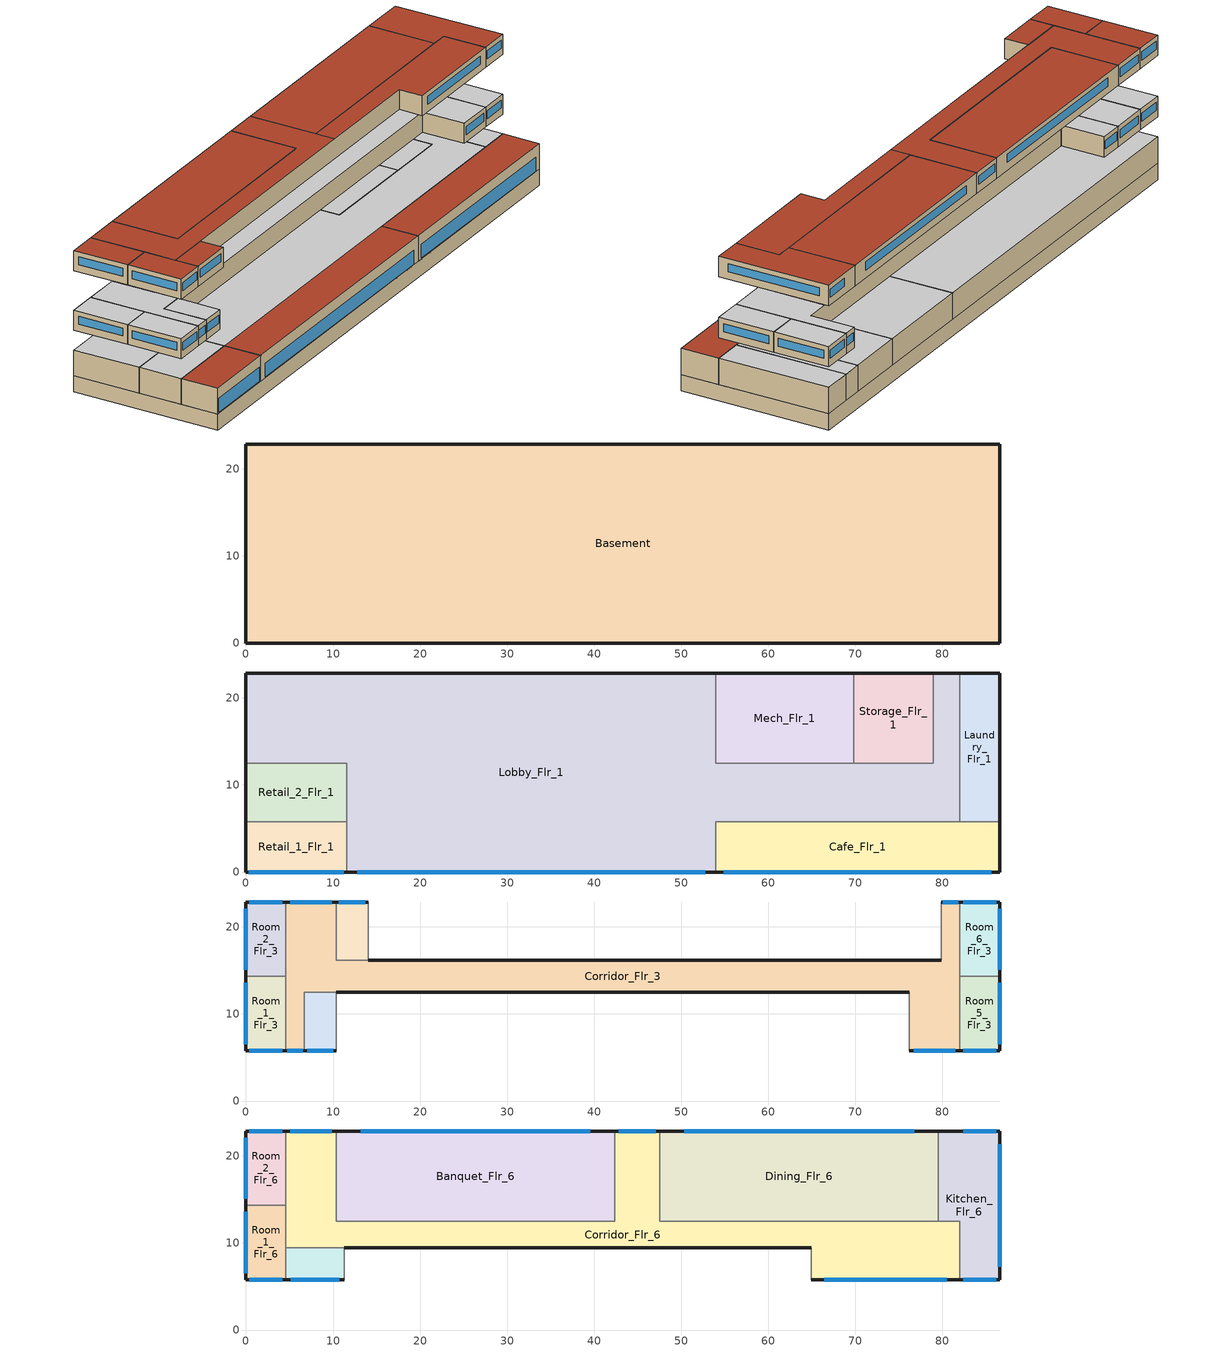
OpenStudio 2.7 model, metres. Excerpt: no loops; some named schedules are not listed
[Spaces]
Basement
 floor ground (Basement Floor construction): 86.56,22.86 86.56,0 0,0 0,22.86 z-2.44
 wall ground (Basement Wall construction): 0,22.86 0,0 86.56,0 86.56,22.86 0,22.86 z-2.44:0
Lobby_Flr_1
 floor to Basement: 53.95,22.86 53.95,0 11.58,0 11.58,12.5 0,12.5 0,22.86 z0; 81.99,22.86 81.99,5.79 53.95,5.79 53.95,12.5 78.94,12.5 78.94,22.86 z0
 wall outside: 53.95,22.86 0,22.86 0,12.5 / 11.58,0 53.95,0 / 81.99,22.86 78.94,22.86 z0:3.96
 wall to Retail_1_Flr_1: 11.58,5.79 11.58,0 z0:3.96
 wall to Laundry_Flr_1: 81.99,5.79 81.99,22.86 z0:3.96
 wall to Storage_Flr_1: 78.94,22.86 78.94,12.5 69.8,12.5 z0:3.96
 wall to Cafe_Flr_1: 53.95,0 53.95,5.79 81.99,5.79 z0:3.96
 wall to Retail_2_Flr_1: 0,12.5 11.58,12.5 11.58,5.79 z0:3.96
 wall to Mech_Flr_1: 69.8,12.5 53.95,12.5 53.95,22.86 z0:3.96
 window: 12.79,0 52.74,0 z0.15:2.29
 ceiling adiabatic (Floor Adiabatic construction): 81.99,5.79 81.99,22.86 78.94,22.86 78.94,12.5 53.95,12.5 53.95,22.86 0,22.86 0,12.5 11.58,12.5 11.58,5.79 z3.96
 roof outside: 53.95,0 53.95,5.79 11.58,5.79 11.58,0 z3.96
Retail_1_Flr_1
 floor to Basement: 11.58,5.79 11.58,0 0,0 0,5.79 z0
 wall outside: 0,5.79 0,0 11.58,0 z0:3.96
 wall to Retail_2_Flr_1: 11.58,5.79 0,5.79 z0:3.96
 window: 0.33,0 11.25,0 z0.15:2.29
 roof outside: 11.58,0 11.58,5.79 0,5.79 0,0 z3.96
Retail_2_Flr_1
 floor to Basement: 11.58,12.5 11.58,5.79 0,5.79 0,12.5 z0
 wall outside: 0,12.5 0,5.79 z0:3.96
 ceiling adiabatic (Floor Adiabatic construction): 11.58,5.79 11.58,12.5 0,12.5 0,5.79 z3.96
Laundry_Flr_1
 floor to Basement: 86.56,22.86 86.56,5.79 81.99,5.79 81.99,22.86 z0
 wall outside: 86.56,5.79 86.56,22.86 81.99,22.86 z0:3.96
 wall to Cafe_Flr_1: 81.99,5.79 86.56,5.79 z0:3.96
 ceiling adiabatic (Floor Adiabatic construction): 86.56,5.79 86.56,22.86 81.99,22.86 81.99,5.79 z3.96
Storage_Flr_1
 floor to Basement: 78.94,22.86 78.94,12.5 69.8,12.5 69.8,22.86 z0
 wall outside: 78.94,22.86 69.8,22.86 z0:3.96
 wall to Mech_Flr_1: 69.8,22.86 69.8,12.5 z0:3.96
 ceiling adiabatic (Floor Adiabatic construction): 78.94,12.5 78.94,22.86 69.8,22.86 69.8,12.5 z3.96
Mech_Flr_1
 floor to Basement: 69.8,22.86 69.8,12.5 53.95,12.5 53.95,22.86 z0
 wall outside: 69.8,22.86 53.95,22.86 z0:3.96
 ceiling adiabatic (Floor Adiabatic construction): 69.8,12.5 69.8,22.86 53.95,22.86 53.95,12.5 z3.96
Cafe_Flr_1
 floor to Basement: 86.56,5.79 86.56,0 53.95,0 53.95,5.79 z0
 wall outside: 53.95,0 86.56,0 86.56,5.79 z0:3.96
 window: 54.88,0 85.63,0 z0.15:2.29
 roof outside: 86.56,0 86.56,5.79 53.95,5.79 53.95,0 z3.96
Room_6_Flr_3
 floor adiabatic (Floor Adiabatic construction): 86.56,22.86 86.56,14.33 81.99,14.33 81.99,22.86 z7.01
 wall outside: 86.56,14.33 86.56,22.86 81.99,22.86 z7.01:10.06
 wall to Corridor_Flr_3: 81.99,22.86 81.99,14.33 z7.01:10.06
 wall to Room_5_Flr_3: 81.99,14.33 86.56,14.33 z7.01:10.06
 window: 86.16,22.86 82.39,22.86 / 86.56,15.07 86.56,22.11 z8.11:9.33
 ceiling adiabatic (Floor Adiabatic construction): 86.56,14.33 86.56,22.86 81.99,22.86 81.99,14.33 z10.06
Room_1_Flr_3
 floor adiabatic (Floor Adiabatic construction): 4.57,14.33 4.57,5.79 0,5.79 0,14.33 z7.01
 wall outside: 0,14.33 0,5.79 4.57,5.79 z7.01:10.06
 wall to Corridor_Flr_3: 4.57,5.79 4.57,14.33 z7.01:10.06
 wall to Room_2_Flr_3: 4.57,14.33 0,14.33 z7.01:10.06
 window: 0,13.58 0,6.54 / 0.4,5.79 4.17,5.79 z8.11:9.33
 ceiling adiabatic (Floor Adiabatic construction): 4.57,5.79 4.57,14.33 0,14.33 0,5.79 z10.06
Corridor_Flr_3
 floor adiabatic (Floor Adiabatic construction): 76.2,16.15 76.2,12.5 10.36,12.5 10.36,16.15 z7.01; 81.99,22.86 81.99,5.79 76.2,5.79 76.2,16.15 79.86,16.15 79.86,22.86 z7.01; 10.36,22.86 10.36,12.5 6.71,12.5 6.71,5.79 4.57,5.79 4.57,22.86 z7.01
 wall outside: 81.99,22.86 79.86,22.86 / 4.57,5.79 6.71,5.79 / 10.36,22.86 4.57,22.86 / 76.2,5.79 81.99,5.79 / 79.86,16.15 14.02,16.15 / 10.36,12.5 76.2,12.5 z7.01:10.06
 wall adiabatic (Wall Adiabatic construction): 79.86,22.86 79.86,16.15 / 76.2,12.5 76.2,5.79 z7.01:10.06
 wall to Room_3_Mult19_Flr_3: 6.71,5.79 6.71,12.5 10.36,12.5 z7.01:10.06
 wall to Room_2_Flr_3: 4.57,22.86 4.57,14.33 z7.01:10.06
 wall to Room_5_Flr_3: 81.99,5.79 81.99,14.33 z7.01:10.06
 wall to Room_4_Mult19_Flr_3: 14.02,16.15 10.36,16.15 10.36,22.86 z7.01:10.06
 window: 81.81,22.86 80.04,22.86 / 9.86,22.86 5.08,22.86 / 76.71,5.79 81.48,5.79 / 4.76,5.79 6.52,5.79 z8.11:9.33
 ceiling adiabatic (Floor Adiabatic construction): 81.99,5.79 81.99,22.86 79.86,22.86 79.86,16.15 76.2,16.15 76.2,5.79 z10.06; 6.71,5.79 6.71,12.5 10.36,12.5 10.36,22.86 4.57,22.86 4.57,5.79 z10.06; 76.2,12.5 76.2,16.15 10.36,16.15 10.36,12.5 z10.06
Room_2_Flr_3
 floor adiabatic (Floor Adiabatic construction): 4.57,22.86 4.57,14.33 0,14.33 0,22.86 z7.01
 wall outside: 4.57,22.86 0,22.86 0,14.33 z7.01:10.06
 window: 0,22.11 0,15.07 / 4.17,22.86 0.4,22.86 z8.11:9.33
 ceiling adiabatic (Floor Adiabatic construction): 4.57,14.33 4.57,22.86 0,22.86 0,14.33 z10.06
Room_4_Mult19_Flr_3
 floor adiabatic (Floor Adiabatic construction): 14.02,22.86 14.02,16.15 10.36,16.15 10.36,22.86 z7.01
 wall outside: 14.02,22.86 10.36,22.86 z7.01:10.06
 wall adiabatic (Wall Adiabatic construction): 14.02,16.15 14.02,22.86 z7.01:10.06
 window: 13.7,22.86 10.68,22.86 z8.11:9.33
 ceiling adiabatic (Floor Adiabatic construction): 14.02,16.15 14.02,22.86 10.36,22.86 10.36,16.15 z10.06
Room_5_Flr_3
 floor adiabatic (Floor Adiabatic construction): 86.56,14.33 86.56,5.79 81.99,5.79 81.99,14.33 z7.01
 wall outside: 81.99,5.79 86.56,5.79 86.56,14.33 z7.01:10.06
 window: 86.56,6.54 86.56,13.58 / 82.39,5.79 86.16,5.79 z8.11:9.33
 ceiling adiabatic (Floor Adiabatic construction): 86.56,5.79 86.56,14.33 81.99,14.33 81.99,5.79 z10.06
Room_3_Mult19_Flr_3
 floor adiabatic (Floor Adiabatic construction): 10.36,12.5 10.36,5.79 6.71,5.79 6.71,12.5 z7.01
 wall outside: 6.71,5.79 10.36,5.79 z7.01:10.06
 wall adiabatic (Wall Adiabatic construction): 10.36,5.79 10.36,12.5 z7.01:10.06
 window: 7.03,5.79 10.04,5.79 z8.11:9.33
 ceiling adiabatic (Floor Adiabatic construction): 10.36,5.79 10.36,12.5 6.71,12.5 6.71,5.79 z10.06
Room_2_Flr_6
 floor adiabatic (Floor Adiabatic construction): 4.57,22.86 4.57,14.33 0,14.33 0,22.86 z16.15
 wall outside: 4.57,22.86 0,22.86 0,14.33 z16.15:19.2
 wall to Room_1_Flr_6: 0,14.33 4.57,14.33 z16.15:19.2
 wall to Corridor_Flr_6: 4.57,14.33 4.57,22.86 z16.15:19.2
 window: 0,22.11 0,15.07 / 4.17,22.86 0.4,22.86 z17.26:18.48
 roof outside: 4.57,14.33 4.57,22.86 0,22.86 0,14.33 z19.2
Banquet_Flr_6
 floor adiabatic (Floor Adiabatic construction): 42.37,22.86 42.37,12.5 10.36,12.5 10.36,22.86 z16.15
 wall outside: 42.37,22.86 10.36,22.86 z16.15:19.2
 wall to Corridor_Flr_6: 10.36,22.86 10.36,12.5 42.37,12.5 42.37,22.86 z16.15:19.2
 window: 39.57,22.86 13.16,22.86 z17.26:18.48
 roof outside: 42.37,12.5 42.37,22.86 10.36,22.86 10.36,12.5 z19.2
Corridor_Flr_6
 floor adiabatic (Floor Adiabatic construction): 47.55,22.86 47.55,12.5 81.99,12.5 81.99,5.79 64.92,5.79 64.92,9.45 4.57,9.45 4.57,22.86 10.36,22.86 10.36,12.5 42.37,12.5 42.37,22.86 z16.15
 wall outside: 64.92,5.79 81.99,5.79 / 47.55,22.86 42.37,22.86 / 10.36,22.86 4.57,22.86 / 11.28,9.45 64.92,9.45 z16.15:19.2
 wall to Room_1_Flr_6: 4.57,14.33 4.57,9.45 z16.15:19.2
 wall to Kitchen_Flr_6: 81.99,5.79 81.99,12.5 79.55,12.5 z16.15:19.2
 wall to Dining_Flr_6: 79.55,12.5 47.55,12.5 47.55,22.86 z16.15:19.2
 wall to Room_3_Mult9_Flr_6: 4.57,9.45 11.28,9.45 z16.15:19.2
 wall adiabatic (Wall Adiabatic construction): 64.92,9.45 64.92,5.79 z16.15:19.2
 window: 66.42,5.79 80.5,5.79 / 47.09,22.86 42.82,22.86 / 9.86,22.86 5.08,22.86 z17.26:18.48
 roof outside: 81.99,5.79 81.99,12.5 47.55,12.5 47.55,9.45 64.92,9.45 64.92,5.79 z19.2; 47.55,9.45 47.55,22.86 42.37,22.86 42.37,12.5 10.36,12.5 10.36,22.86 4.57,22.86 4.57,9.45 z19.2
Room_3_Mult9_Flr_6
 floor adiabatic (Floor Adiabatic construction): 11.28,9.45 11.28,5.79 4.57,5.79 4.57,9.45 z16.15
 wall outside: 4.57,5.79 11.28,5.79 z16.15:19.2
 wall to Room_1_Flr_6: 4.57,9.45 4.57,5.79 z16.15:19.2
 wall adiabatic (Wall Adiabatic construction): 11.28,5.79 11.28,9.45 z16.15:19.2
 window: 5.16,5.79 10.69,5.79 z17.26:18.48
 roof outside: 11.28,5.79 11.28,9.45 4.57,9.45 4.57,5.79 z19.2
Dining_Flr_6
 floor adiabatic (Floor Adiabatic construction): 79.55,22.86 79.55,12.5 47.55,12.5 47.55,22.86 z16.15
 wall outside: 79.55,22.86 47.55,22.86 z16.15:19.2
 wall to Kitchen_Flr_6: 79.55,12.5 79.55,22.86 z16.15:19.2
 window: 76.75,22.86 50.35,22.86 z17.26:18.48
 roof outside: 79.55,12.5 79.55,22.86 47.55,22.86 47.55,12.5 z19.2
Room_1_Flr_6
 floor adiabatic (Floor Adiabatic construction): 4.57,14.33 4.57,5.79 0,5.79 0,14.33 z16.15
 wall outside: 0,14.33 0,5.79 4.57,5.79 z16.15:19.2
 window: 0,13.58 0,6.54 / 0.4,5.79 4.17,5.79 z17.26:18.48
 roof outside: 4.57,5.79 4.57,14.33 0,14.33 0,5.79 z19.2
Kitchen_Flr_6
 floor adiabatic (Floor Adiabatic construction): 86.56,22.86 86.56,5.79 81.99,5.79 81.99,12.5 79.55,12.5 79.55,22.86 z16.15
 wall outside: 81.99,5.79 86.56,5.79 86.56,22.86 79.55,22.86 z16.15:19.2
 window: 86.56,7.29 86.56,21.37 / 82.39,5.79 86.16,5.79 / 86.16,22.86 82.39,22.86 z17.26:18.48
 roof outside: 86.56,5.79 86.56,22.86 79.55,22.86 79.55,12.5 81.99,12.5 81.99,5.79 z19.2
[Site]
New York-John F Kennedy Intl AP_NY_USA: Latitude {deg}=40.65; Longitude {deg}=-73.8; Time Zone {hr}=-5; Elevation {m}=5; Terrain=City
[Building]
-LargeHotel-ASHRAE 169-2013-4A created: 2019-04-24 11:11:32 -0700: North Axis {deg}=0; Default Construction Set=90.1-2013 - LrgHotel - ASHRAE 169-2013-4A; Standards Number of Stories=7; Standards Number of Above Ground Stories=6; Standards Building Type=LargeHotel
[Site:WaterMainsTemperature]
Calculation Method=Correlation; Annual Average Outdoor Air Temperature {C}=12.4667; Maximum Difference In Monthly Average Outdoor Air Temperatures {deltaC}=25.2
[SizingPeriod:DesignDay] Barometric Pressure {Pa}=101241; Sky Clearness=0; Rain Indicator=0; Snow Indicator=0; Day of Month=21; Daylight Saving Time Indicator=0; Humidity Indicating Type=Wetbulb; Dry-Bulb Temperature Range Modifier Type=DefaultMultipliers
Name | Maximum Dry-Bulb Temperature {C} | Daily Dry-Bulb Temperature Range {deltaC} | Humidity Indicating Conditions at Maximum Dry-Bulb | Wind Speed {m/s} | Wind Direction {deg} | Month | Day Type | Solar Model Indicator | ASHRAE Taub | ASHRAE Taud
New.York-John.F.Kennedy.Intl.AP_NY_USA Ann Htg 99.6% Condns DB | -10.7 | 0 | -10.7 | 7.5 | 320 | 1 | WinterDesignDay | ASHRAEClearSky
New.York-John.F.Kennedy.Intl.AP_NY_USA Ann Clg .4% Condns DB=>MWB | 32.1 | 7.4 | 23.1 | 5.6 | 230 | 7 | SummerDesignDay | ASHRAETau | 0.541 | 1.8
[Site:GroundTemperature:BuildingSurface]
20.39, 20.33, 20.35, 20.41, 20.49, 20.61, 20.71, 20.78, 20.78, 20.71, 20.61, 20.49
[ClimateZones]
Climate Zone Institution Name 1=ASHRAE; Climate Zone Document Name 1=ANSI/ASHRAE Standard 169; Climate Zone Document Year 1=2006; Climate Zone Value 1=4A
[Material:NoMass] Thermal Absorptance=0.9; Solar Absorptance=0.7
Name | Roughness | Thermal Resistance {m2-K/W} | Visible Absorptance
CP02 CARPET PAD | VeryRough | 0.21648 | 0.8
Nonres_Floor_Insulation | MediumSmooth | 2.88292 | 0.7
Typical Insulation R-14.97 | Smooth | 2.63723 | 0.7
Typical Carpet Pad | Smooth | 0.21648 | 0.8
Typical Insulation R-7.23 | Smooth | 1.27273 | 0.7
Typical Insulation R-30.13; Typical Insulation R-30.13 1 | Smooth | 5.30668 | 0.7
Typical Insulation R-1.15; Typical Insulation R-1.15 2 | Smooth | 0.202509 | 0.7
Typical Insulation R-1.15 1; Typical Insulation R-1.15 3 | Smooth | 0.202527 | 0.7
Typical Insulation R-17.04 | Smooth | 3.00072 | 0.7
Typical Insulation R-8.72 | Smooth | 1.53614 | 0.7
[Material]
Name | Roughness | Thickness {m} | Conductivity {W/m-K} | Density {kg/m3} | Specific Heat {J/kg-K} | Thermal Absorptance | Solar Absorptance | Visible Absorptance
100mm Normalweight concrete floor | MediumSmooth | 0.1016 | 2.31 | 2322 | 832
G01 13mm gypsum board | Smooth | 0.0127 | 0.16 | 800 | 1090 | 0.9 | 0.7 | 0.5
M10 200mm concrete block basement wall | MediumRough | 0.2032 | 1.326 | 1842 | 912
4 in. Normalweight Concrete Floor | MediumRough | 0.1016 | 2.31 | 2322 | 832 | 0.9 | 0.7 | 0.7
1IN Stucco | Smooth | 0.0253 | 0.6918 | 1858 | 837 | 0.9 | 0.7 | 0.92
8IN CONCRETE HW RefBldg | Rough | 0.2032 | 1.311 | 2240 | 836.8 | 0.9 | 0.7 | 0.7
1/2IN Gypsum | Smooth | 0.0127 | 0.16 | 784.9 | 830 | 0.9 | 0.4 | 0.4
Roof Membrane | VeryRough | 0.0095 | 0.16 | 1121.29 | 1460 | 0.9 | 0.7 | 0.7
Metal Roof Surface; F08 Metal surface | Smooth | 0.0008 | 45.28 | 7824 | 500 | 0.9 | 0.7 | 0.7
8 in. Normalweight Concrete Floor | MediumRough | 0.2032 | 2.31 | 2322 | 832 | 0.9 | 0.7 | 0.7
8 in. Concrete Block Basement Wall | MediumRough | 0.2032 | 1.326 | 1842 | 912 | 0.9 | 0.7 | 0.7
G05 25mm wood | MediumSmooth | 0.0254 | 0.15 | 608 | 1630 | 0.9 | 0.5 | 0.5
Std Wood 6inch | MediumSmooth | 0.15 | 0.12 | 540 | 1210 | 0.9 | 0.7 | 0.7
[Construction]
Floor Adiabatic construction; LargeHotel Interior Ceiling: CP02 CARPET PAD, 100mm Normalweight concrete floor, Nonres_Floor_Insulation
Wall Adiabatic construction; LargeHotel Interior Wall: G01 13mm gypsum board, G01 13mm gypsum board
Basement Wall construction: M10 200mm concrete block basement wall
Basement Floor construction: M10 200mm concrete block basement wall, CP02 CARPET PAD
Typical Insulated Exterior Mass Floor R-17.54: Typical Insulation R-14.97, 4 in. Normalweight Concrete Floor, Typical Carpet Pad
Typical Insulated Exterior Mass Wall R-9.62: 1IN Stucco, 8IN CONCRETE HW RefBldg, Typical Insulation R-7.23, 1/2IN Gypsum
Typical IEAD Roof R-31.25: Roof Membrane, Typical Insulation R-30.13, Metal Roof Surface
LargeHotel Interior Floor: Nonres_Floor_Insulation, 100mm Normalweight concrete floor, CP02 CARPET PAD
Typical Insulated Carpeted 8in Slab Floor: 8 in. Normalweight Concrete Floor, Typical Carpet Pad
Typical Insulated Basement Mass Wall: 8 in. Concrete Block Basement Wall
U 0.48 SHGC 0.40 Dbl Ref-D Clr 6mm/13mm: REF D CLEAR 6MM, AIR 13MM, CLEAR 6MM
Typical Insulated Metal Door R-2.0: F08 Metal surface, Typical Insulation R-1.15
U 0.44 SHGC 0.26 Dbl Ref-B-H Clr 6mm/13mm Air: REF B CLEAR HI 6MM, AIR 13MM, CLEAR 6MM
Typical Overhead Door R-2.0: Typical Insulation R-1.15 1
Window_U_0.50_SHGC_0.40_Skylight_Frame_Width_0.430_in: Glass_2052_LayerAvg, Gap_1_W_0_0038, Glass_2027F_LayerAvg
Typical Interior Window: Clear 3mm
Typical Interior Door; Typical Interior Partition: G05 25mm wood
Typical Insulated Exterior Mass Floor R-19.61: Typical Insulation R-17.04, 4 in. Normalweight Concrete Floor, Typical Carpet Pad
Typical Insulated Exterior Mass Wall R-11.11: 1IN Stucco, 8IN CONCRETE HW RefBldg, Typical Insulation R-8.72, 1/2IN Gypsum
Typical IEAD Roof R-31.25 1: Roof Membrane, Typical Insulation R-30.13 1, Metal Roof Surface
Typical Insulated Metal Door R-2.0 1: F08 Metal surface, Typical Insulation R-1.15 2
Typical Overhead Door R-2.0 1: Typical Insulation R-1.15 3
InteriorFurnishings: Std Wood 6inch
[DefaultConstructionSet] Interior Partition Construction=Typical Interior Partition
Name | Default Exterior Surface Constructions | Default Interior Surface Constructions | Default Ground Contact Surface Constructions | Default Exterior SubSurface Constructions | Default Interior SubSurface Constructions
90.1-2013 - LrgHotel - ASHRAE 169-2013-4A | Default Surface Constructions 1 | Default Surface Constructions 2 | Default Surface Constructions 3 | Default Sub Surface Constructions 1 | Default Sub Surface Constructions 2
90.1-2013 - LrgHotel - GuestRoom - ASHRAE 169-2013-4A | Default Surface Constructions 4 | Default Surface Constructions 5 | Default Surface Constructions 6 | Default Sub Surface Constructions 3 | Default Sub Surface Constructions 4
[DefaultSurfaceConstructions]
Name | Floor Construction | Wall Construction | Roof Ceiling Construction
Default Surface Constructions 1 | Typical Insulated Exterior Mass Floor R-17.54 | Typical Insulated Exterior Mass Wall R-9.62 | Typical IEAD Roof R-31.25
Default Surface Constructions 2; Default Surface Constructions 5 | LargeHotel Interior Floor | LargeHotel Interior Wall | LargeHotel Interior Ceiling
Default Surface Constructions 3; Default Surface Constructions 6 | Typical Insulated Carpeted 8in Slab Floor | Typical Insulated Basement Mass Wall
Default Surface Constructions 4 | Typical Insulated Exterior Mass Floor R-19.61 | Typical Insulated Exterior Mass Wall R-11.11 | Typical IEAD Roof R-31.25 1
[DefaultSubSurfaceConstructions]
Name | Fixed Window Construction | Operable Window Construction | Door Construction | Glass Door Construction | Overhead Door Construction | Skylight Construction | Tubular Daylight Dome Construction | Tubular Daylight Diffuser Construction
Default Sub Surface Constructions 1 | U 0.48 SHGC 0.40 Dbl Ref-D Clr 6mm/13mm | U 0.48 SHGC 0.40 Dbl Ref-D Clr 6mm/13mm | Typical Insulated Metal Door R-2.0 | U 0.44 SHGC 0.26 Dbl Ref-B-H Clr 6mm/13mm Air | Typical Overhead Door R-2.0 | Window_U_0.50_SHGC_0.40_Skylight_Frame_Width_0.430_in | Typical Interior Window | Typical Interior Window
Default Sub Surface Constructions 2; Default Sub Surface Constructions 4 | Typical Interior Window | Typical Interior Window | Typical Interior Door
Default Sub Surface Constructions 3 | U 0.48 SHGC 0.40 Dbl Ref-D Clr 6mm/13mm | U 0.48 SHGC 0.40 Dbl Ref-D Clr 6mm/13mm | Typical Insulated Metal Door R-2.0 1 | U 0.44 SHGC 0.26 Dbl Ref-B-H Clr 6mm/13mm Air | Typical Overhead Door R-2.0 1 | Window_U_0.50_SHGC_0.40_Skylight_Frame_Width_0.430_in | Typical Interior Window | Typical Interior Window
[WindowMaterial:Glazing] Optical Data Type=SpectralAverage; Infrared Transmittance at Normal Incidence=0; Dirt Correction Factor for Solar and Visible Transmittance=1; Solar Diffusing=No
Name | Thickness {m} | Solar Transmittance at Normal Incidence | Front Side Solar Reflectance at Normal Incidence | Back Side Solar Reflectance at Normal Incidence | Visible Transmittance at Normal Incidence | Front Side Visible Reflectance at Normal Incidence | Back Side Visible Reflectance at Normal Incidence | Front Side Infrared Hemispherical Emissivity | Back Side Infrared Hemispherical Emissivity | Conductivity {W/m-K}
REF D CLEAR 6MM | 0.006 | 0.429 | 0.308 | 0.379 | 0.334 | 0.453 | 0.505 | 0.84 | 0.82 | 0.9
CLEAR 6MM | 0.006 | 0.775 | 0.071 | 0.071 | 0.881 | 0.08 | 0.08 | 0.84 | 0.84 | 0.9
REF B CLEAR HI 6MM | 0.006 | 0.24 | 0.16 | 0.32 | 0.3 | 0.16 | 0.29 | 0.84 | 0.6 | 0.9
Glass_2052_LayerAvg | 0.00837 | 0.507767 | 0.054228 | 0.0544931 | 0.586833 | 0.05805 | 0.058397 | 0.84 | 0.84 | 1
Glass_2027F_LayerAvg | 0.004 | 0.369744 | 0.470069 | 0.340935 | 0.765222 | 0.0546 | 0.073741 | 0.03675 | 0.84 | 1
Clear 3mm | 0.003 | 0.837 | 0.075 | 0.075 | 0.898 | 0.081 | 0.081 | 0.84 | 0.84 | 0.9
[WindowMaterial:Gas] Gas Type=Air
Name | Thickness {m}
AIR 13MM | 0.0127
Gap_1_W_0_0038 | 0.0038
[Space] Part of Total Floor Area=Yes
Name | Space Type | Building Story | Thermal Zone
Room_2_Flr_6 | LargeHotel GuestRoom3 | Building Story 4 | Room_2_Flr_6 ZN
Corridor_Flr_3 | LargeHotel Corridor2 | Building Story 3 | Corridor_Flr_3 ZN
Banquet_Flr_6 | LargeHotel Banquet | Building Story 4 | Banquet_Flr_6 ZN
Laundry_Flr_1 | LargeHotel Laundry | Building Story 2 | Laundry_Flr_1 ZN
Lobby_Flr_1 | LargeHotel Lobby | Building Story 2 | Lobby_Flr_1 ZN
Kitchen_Flr_6 | LargeHotel Kitchen | Building Story 4 | Kitchen_Flr_6 ZN
Retail_1_Flr_1 | LargeHotel Retail | Building Story 2 | Retail_1_Flr_1 ZN
Room_1_Flr_3 | LargeHotel GuestRoom | Building Story 3 | Room_1_Flr_3 ZN
Basement | LargeHotel Basement | Building Story 1 | Basement ZN
Corridor_Flr_6 | LargeHotel Corridor | Building Story 4 | Corridor_Flr_6 ZN
Room_6_Flr_3 | LargeHotel GuestRoom | Building Story 3 | Room_6_Flr_3 ZN
Room_5_Flr_3 | LargeHotel GuestRoom | Building Story 3 | Room_5_Flr_3 ZN
Room_4_Mult19_Flr_3 | LargeHotel GuestRoom2 | Building Story 3 | Room_4_Mult19_Flr_3 ZN
Room_3_Mult9_Flr_6 | LargeHotel GuestRoom4 | Building Story 4 | Room_3_Mult9_Flr_6 ZN
Dining_Flr_6 | LargeHotel Banquet | Building Story 4 | Dining_Flr_6 ZN
Cafe_Flr_1 | LargeHotel Cafe | Building Story 2 | Cafe_Flr_1 ZN
Mech_Flr_1 | LargeHotel Mechanical | Building Story 2 | Mech_Flr_1 ZN
Retail_2_Flr_1 | LargeHotel Retail2 | Building Story 2 | Retail_2_Flr_1 ZN
Storage_Flr_1 | LargeHotel Storage | Building Story 2 | Storage_Flr_1 ZN
Room_1_Flr_6 | LargeHotel GuestRoom3 | Building Story 4 | Room_1_Flr_6 ZN
Room_2_Flr_3 | LargeHotel GuestRoom | Building Story 3 | Room_2_Flr_3 ZN
Room_3_Mult19_Flr_3 | LargeHotel GuestRoom2 | Building Story 3 | Room_3_Mult19_Flr_3 ZN
[BuildingStory]
Name | Nominal Z Coordinate {m}
Building Story 1 | -2.439
Building Story 2 | 0
Building Story 3 | 7.008
Building Story 4 | 16.152
[SpaceType] Standards Building Type=LargeHotel
Name | Default Schedule Set | Design Specification Outdoor Air Object | Standards Space Type | Default Construction Set
LargeHotel Banquet | LargeHotel Banquet Schedule Set | LargeHotel Banquet Ventilation | Banquet
LargeHotel Basement | LargeHotel Basement Schedule Set | LargeHotel Basement Ventilation | Basement
LargeHotel Cafe | LargeHotel Cafe Schedule Set | LargeHotel Cafe Ventilation | Cafe
LargeHotel Corridor | LargeHotel Corridor Schedule Set | LargeHotel Corridor Ventilation | Corridor
LargeHotel Corridor2 | LargeHotel Corridor2 Schedule Set | LargeHotel Corridor2 Ventilation | Corridor2
LargeHotel GuestRoom | LargeHotel GuestRoom Schedule Set | LargeHotel GuestRoom Ventilation | GuestRoom | 90.1-2013 - LrgHotel - GuestRoom - ASHRAE 169-2013-4A
LargeHotel GuestRoom2 | LargeHotel GuestRoom2 Schedule Set | LargeHotel GuestRoom2 Ventilation | GuestRoom2
LargeHotel GuestRoom3 | LargeHotel GuestRoom3 Schedule Set | LargeHotel GuestRoom3 Ventilation | GuestRoom3
LargeHotel GuestRoom4 | LargeHotel GuestRoom4 Schedule Set | LargeHotel GuestRoom4 Ventilation | GuestRoom4
LargeHotel Kitchen | LargeHotel Kitchen Schedule Set | LargeHotel Kitchen Ventilation | Kitchen
LargeHotel Laundry | LargeHotel Laundry Schedule Set | LargeHotel Laundry Ventilation | Laundry
LargeHotel Lobby | LargeHotel Lobby Schedule Set | LargeHotel Lobby Ventilation | Lobby
LargeHotel Mechanical | LargeHotel Mechanical Schedule Set | LargeHotel Mechanical Ventilation | Mechanical
LargeHotel Retail | LargeHotel Retail Schedule Set | LargeHotel Retail Ventilation | Retail
LargeHotel Retail2 | LargeHotel Retail2 Schedule Set | LargeHotel Retail2 Ventilation | Retail2
LargeHotel Storage | LargeHotel Storage Schedule Set | LargeHotel Storage Ventilation | Storage
[People:Definition] Number of People Calculation Method=People/Area; Fraction Radiant=0.3
Name | People per Space Floor Area {person/m2}
LargeHotel Banquet People Definition; LargeHotel Cafe People Definition | 0.753474
LargeHotel Basement People Definition | 0.0538196
LargeHotel GuestRoom People Definition; LargeHotel GuestRoom3 People Definition | 0.0384272
LargeHotel GuestRoom2 People Definition; LargeHotel GuestRoom4 People Definition | 0.061139
LargeHotel Kitchen People Definition | 0.215278
LargeHotel Laundry People Definition | 0.107639
LargeHotel Lobby People Definition | 0.322917
LargeHotel Retail People Definition; LargeHotel Retail2 People Definition | 0.161459
[People] Work Efficiency Schedule=Work Efficiency Schedule; Clothing Insulation Schedule=Clothing Schedule; Air Velocity Schedule=Air Velocity Schedule; Multiplier=1
Name | People Definition | Space or SpaceType
LargeHotel Banquet People | LargeHotel Banquet People Definition | LargeHotel Banquet
LargeHotel Basement People | LargeHotel Basement People Definition | LargeHotel Basement
LargeHotel Cafe People | LargeHotel Cafe People Definition | LargeHotel Cafe
LargeHotel GuestRoom People | LargeHotel GuestRoom People Definition | LargeHotel GuestRoom
LargeHotel GuestRoom2 People | LargeHotel GuestRoom2 People Definition | LargeHotel GuestRoom2
LargeHotel GuestRoom3 People | LargeHotel GuestRoom3 People Definition | LargeHotel GuestRoom3
LargeHotel GuestRoom4 People | LargeHotel GuestRoom4 People Definition | LargeHotel GuestRoom4
LargeHotel Kitchen People | LargeHotel Kitchen People Definition | LargeHotel Kitchen
LargeHotel Laundry People | LargeHotel Laundry People Definition | LargeHotel Laundry
LargeHotel Lobby People | LargeHotel Lobby People Definition | LargeHotel Lobby
LargeHotel Retail People | LargeHotel Retail People Definition | LargeHotel Retail
LargeHotel Retail2 People | LargeHotel Retail2 People Definition | LargeHotel Retail2
[Lights:Definition] Design Level Calculation Method=Watts/Area; Fraction Radiant=0.7; Fraction Visible=0.2
Name | Watts per Space Floor Area {W/m2}
LargeHotel Banquet Lights Definition; LargeHotel Cafe Lights Definition | 9.57988
LargeHotel Basement Lights Definition | 8.82641
LargeHotel Corridor Lights Definition; LargeHotel Corridor2 Lights Definition | 7.10418
LargeHotel GuestRoom Lights Definition; LargeHotel GuestRoom2 Lights Definition; LargeHotel GuestRoom3 Lights Definition; LargeHotel GuestRoom4 Lights Definition | 9.79516
LargeHotel Kitchen Lights Definition | 13.0243
LargeHotel Laundry Lights Definition | 6.45835
LargeHotel Lobby Lights Definition | 11.4097
LargeHotel Mechanical Lights Definition | 10.2257
LargeHotel Retail Lights Definition; LargeHotel Retail2 Lights Definition | 13.5625
LargeHotel Storage Lights Definition | 6.78126
[Lights] Fraction Replaceable=1
Name | Lights Definition | Space or SpaceType
LargeHotel Banquet Lights | LargeHotel Banquet Lights Definition | LargeHotel Banquet
LargeHotel Basement Lights | LargeHotel Basement Lights Definition | LargeHotel Basement
LargeHotel Cafe Lights | LargeHotel Cafe Lights Definition | LargeHotel Cafe
LargeHotel Corridor Lights | LargeHotel Corridor Lights Definition | LargeHotel Corridor
LargeHotel Corridor2 Lights | LargeHotel Corridor2 Lights Definition | LargeHotel Corridor2
LargeHotel GuestRoom Lights | LargeHotel GuestRoom Lights Definition | LargeHotel GuestRoom
LargeHotel GuestRoom2 Lights | LargeHotel GuestRoom2 Lights Definition | LargeHotel GuestRoom2
LargeHotel GuestRoom3 Lights | LargeHotel GuestRoom3 Lights Definition | LargeHotel GuestRoom3
LargeHotel GuestRoom4 Lights | LargeHotel GuestRoom4 Lights Definition | LargeHotel GuestRoom4
LargeHotel Kitchen Lights | LargeHotel Kitchen Lights Definition | LargeHotel Kitchen
LargeHotel Laundry Lights | LargeHotel Laundry Lights Definition | LargeHotel Laundry
LargeHotel Lobby Lights | LargeHotel Lobby Lights Definition | LargeHotel Lobby
LargeHotel Mechanical Lights | LargeHotel Mechanical Lights Definition | LargeHotel Mechanical
LargeHotel Retail Lights | LargeHotel Retail Lights Definition | LargeHotel Retail
LargeHotel Retail2 Lights | LargeHotel Retail2 Lights Definition | LargeHotel Retail2
LargeHotel Storage Lights | LargeHotel Storage Lights Definition | LargeHotel Storage
[ElectricEquipment:Definition]
Name | Design Level Calculation Method | Watts per Space Floor Area {W/m2} | Fraction Radiant | Fraction Latent | Fraction Lost | Design Level {W}
LargeHotel Banquet Elec Equip Definition | Watts/Area | 67.8234 | 0.5
LargeHotel Basement Elec Equip Definition; LargeHotel Cafe Elec Equip Definition; LargeHotel Mechanical Elec Equip Definition | Watts/Area | 5.38196 | 0.5
LargeHotel GuestRoom Elec Equip Definition; LargeHotel GuestRoom3 Elec Equip Definition | Watts/Area | 6.74897 | 0.5
LargeHotel GuestRoom2 Elec Equip Definition; LargeHotel GuestRoom4 Elec Equip Definition | Watts/Area | 10.5163 | 0.5
LargeHotel Kitchen Elec Equip Definition | Watts/Area | 508.057 | 0.5 | 0.2 | 0.1
LargeHotel Laundry Elec Equip Definition | Watts/Area | 61.6772 | 0.5
LargeHotel Lobby Elec Equip Definition | Watts/Area | 8.07293 | 0.5
LargeHotel Retail Elec Equip Definition; LargeHotel Retail2 Elec Equip Definition | Watts/Area | 10.7639 | 0.5
LargeHotel Storage Elec Equip Definition | Watts/Area | 2.69098 | 0.5
Kitchen Electric Equipment Definition1 | EquipmentLevel |  | 0.25 | 0 | 0 | 457.7
Kitchen Electric Equipment Definition2 | EquipmentLevel |  | 0.25 | 0 | 0 | 285
[ElectricEquipment]
Name | Electric Equipment Definition | Space or SpaceType | Schedule
LargeHotel Banquet Elec Equip | LargeHotel Banquet Elec Equip Definition | LargeHotel Banquet
LargeHotel Basement Elec Equip | LargeHotel Basement Elec Equip Definition | LargeHotel Basement
LargeHotel Cafe Elec Equip | LargeHotel Cafe Elec Equip Definition | LargeHotel Cafe
LargeHotel GuestRoom Elec Equip | LargeHotel GuestRoom Elec Equip Definition | LargeHotel GuestRoom
LargeHotel GuestRoom2 Elec Equip | LargeHotel GuestRoom2 Elec Equip Definition | LargeHotel GuestRoom2
LargeHotel GuestRoom3 Elec Equip | LargeHotel GuestRoom3 Elec Equip Definition | LargeHotel GuestRoom3
LargeHotel GuestRoom4 Elec Equip | LargeHotel GuestRoom4 Elec Equip Definition | LargeHotel GuestRoom4
LargeHotel Kitchen Elec Equip | LargeHotel Kitchen Elec Equip Definition | LargeHotel Kitchen
LargeHotel Laundry Elec Equip | LargeHotel Laundry Elec Equip Definition | LargeHotel Laundry
LargeHotel Lobby Elec Equip | LargeHotel Lobby Elec Equip Definition | LargeHotel Lobby
LargeHotel Mechanical Elec Equip | LargeHotel Mechanical Elec Equip Definition | LargeHotel Mechanical
LargeHotel Retail Elec Equip | LargeHotel Retail Elec Equip Definition | LargeHotel Retail
LargeHotel Retail2 Elec Equip | LargeHotel Retail2 Elec Equip Definition | LargeHotel Retail2
LargeHotel Storage Elec Equip | LargeHotel Storage Elec Equip Definition | LargeHotel Storage
Kitchen_Reach-in-Freezer | Kitchen Electric Equipment Definition1 | LargeHotel Kitchen | HotelLarge ALWAYS_ON
Kitchen_Reach-in-Refrigerator | Kitchen Electric Equipment Definition2 | LargeHotel Kitchen | HotelLarge ALWAYS_ON
[DesignSpecification:OutdoorAir] Outdoor Air Method=Sum; Outdoor Air Flow per Person {m3/s-person}=0; Outdoor Air Flow Rate {m3/s}=0; Outdoor Air Flow Air Changes per Hour {1/hr}=0
Name | Outdoor Air Flow per Floor Area {m3/s-m2}
LargeHotel Banquet Ventilation | 0.0020828
LargeHotel Basement Ventilation | 0.0004318
LargeHotel Cafe Ventilation | 0.0035814
LargeHotel Corridor Ventilation; LargeHotel Corridor2 Ventilation | 0.0003048
LargeHotel GuestRoom Ventilation; LargeHotel GuestRoom3 Ventilation | 0.000395478
LargeHotel GuestRoom2 Ventilation; LargeHotel GuestRoom4 Ventilation | 0.000449072
LargeHotel Kitchen Ventilation | 0.0016764
LargeHotel Laundry Ventilation | 0.0006858
LargeHotel Lobby Ventilation | 0.0014478
LargeHotel Mechanical Ventilation; LargeHotel Storage Ventilation | 0.0006096
LargeHotel Retail Ventilation; LargeHotel Retail2 Ventilation | 0.0011811
[DefaultScheduleSet] People Activity Level Schedule=HotelLarge ACTIVITY_SCH; Infiltration Schedule=HotelLarge INFIL_QUARTER_ON_SCH
Name | Number of People Schedule | Lighting Schedule | Electric Equipment Schedule | Gas Equipment Schedule
LargeHotel Banquet Schedule Set | HotelLarge BLDG_OCC_SCH | HotelLarge BLDG_LIGHT_SCH_2013 | HotelLarge Kitchen_Elec_Equip_SCH
LargeHotel Basement Schedule Set | HotelLarge BLDG_OCC_SCH | HotelLarge BLDG_LIGHT_OFFICE_BSMT_SCH_2013 | HotelLarge BASEMENT_EQUIP_SCH_2013
LargeHotel Cafe Schedule Set; LargeHotel Lobby Schedule Set; LargeHotel Retail Schedule Set; LargeHotel Retail2 Schedule Set | HotelLarge BLDG_OCC_SCH | HotelLarge BLDG_LIGHT_SCH_2013 | HotelLarge BLDG_EQUIP_SCH
LargeHotel Corridor Schedule Set; LargeHotel Corridor2 Schedule Set | HotelLarge BLDG_OCC_SCH | HotelLarge BLDG_LIGHT_CORRIDOR_SCH_2013 | HotelLarge BLDG_EQUIP_SCH
LargeHotel GuestRoom Schedule Set; LargeHotel GuestRoom2 Schedule Set; LargeHotel GuestRoom3 Schedule Set; LargeHotel GuestRoom4 Schedule Set | HotelLarge GuestRoom_Occ_Sch | HotelLarge BLDG_LIGHT_GUESTROOM_SCH_2013 | HotelLarge GuestRoom_Eqp_Sch_Adva
LargeHotel Kitchen Schedule Set | HotelLarge BLDG_OCC_SCH | HotelLarge BLDG_LIGHT_SCH_2013 | HotelLarge Kitchen_Elec_Equip_SCH | HotelLarge Kitchen_Gas_Equip_SCH
LargeHotel Laundry Schedule Set | HotelLarge BLDG_OCC_SCH | HotelLarge BLDG_LIGHT_SCH_2013 | HotelLarge BLDG_EQUIP_SCH | HotelLarge BLDG_EQUIP_SCH
LargeHotel Mechanical Schedule Set | HotelLarge BLDG_OCC_SCH | HotelLarge BLDG_LIGHT_MECHANIC_SCH_2013 | HotelLarge BLDG_EQUIP_SCH
LargeHotel Storage Schedule Set | HotelLarge BLDG_OCC_SCH | HotelLarge BLDG_LIGHT_STORAGE_SCH_2013 | HotelLarge BLDG_EQUIP_SCH
[ThermostatSetpoint:DualSetpoint]
Name | Heating Setpoint Temperature Schedule | Cooling Setpoint Temperature Schedule
LargeHotel Banquet Thermostat 1; LargeHotel Basement Thermostat 1; LargeHotel Cafe Thermostat 1; LargeHotel Corridor2 Thermostat 1; LargeHotel Corridor Thermostat 1; LargeHotel Banquet Thermostat 2; LargeHotel Kitchen Thermostat 1; LargeHotel Laundry Thermostat 1; LargeHotel Lobby Thermostat 1; LargeHotel Mechanical Thermostat 1; LargeHotel Retail Thermostat 1; LargeHotel Retail2 Thermostat 1; LargeHotel Storage Thermostat 1 | HotelLarge HTGSETP_SCH | HotelLarge CLGSETP_SCH
LargeHotel GuestRoom Thermostat 1; LargeHotel GuestRoom3 Thermostat 1; LargeHotel GuestRoom Thermostat 2; LargeHotel GuestRoom3 Thermostat 2; LargeHotel GuestRoom2 Thermostat 1; LargeHotel GuestRoom4 Thermostat 1; LargeHotel GuestRoom2 Thermostat 2; LargeHotel GuestRoom Thermostat 3; LargeHotel GuestRoom Thermostat 4 | HotelLarge Adva_OccGuestRoom_HtgSP_Sch | HotelLarge Adva_OccGuestRoom_ClgSP_Sch
[GasEquipment:Definition] Design Level Calculation Method=Watts/Area
Name | Watts per Space Floor Area {W/m2} | Fraction Latent | Fraction Radiant | Fraction Lost
LargeHotel Kitchen Gas Equip Definition | 2419.57 | 0.1 | 0.2 | 0.7
LargeHotel Laundry Gas Equip Definition | 536.28 |  | 0.5
[GasEquipment]
Name | Gas Equipment Definition | Space or SpaceType
LargeHotel Kitchen Gas Equip | LargeHotel Kitchen Gas Equip Definition | LargeHotel Kitchen
LargeHotel Laundry Gas Equip | LargeHotel Laundry Gas Equip Definition | LargeHotel Laundry
[SpaceInfiltration:DesignFlowRate] Schedule=HotelLarge INFIL_QUARTER_ON_SCH; Design Flow Rate Calculation Method=Flow/ExteriorArea; Constant Term Coefficient=0; Temperature Term Coefficient=0; Velocity Term Coefficient=0.224; Velocity Squared Term Coefficient=0
Name | Space or SpaceType | Flow per Exterior Surface Area {m3/s-m2}
Banquet_Flr_6 Infiltration | Banquet_Flr_6 | 0.00012945
Cafe_Flr_1 Infiltration | Cafe_Flr_1 | 0.000254148
Corridor_Flr_3 Infiltration | Corridor_Flr_3 | 0.000569573
Corridor_Flr_6 Infiltration | Corridor_Flr_6 | 0.000214508
Dining_Flr_6 Infiltration | Dining_Flr_6 | 0.00012945
Kitchen_Flr_6 Infiltration | Kitchen_Flr_6 | 0.00026092
Laundry_Flr_1 Infiltration | Laundry_Flr_1 | 0.000569573
Lobby_Flr_1 Infiltration | Lobby_Flr_1 | 0.000364107
Mech_Flr_1 Infiltration | Mech_Flr_1 | 0.000569573
Retail_1_Flr_1 Infiltration | Retail_1_Flr_1 | 0.00028849
Retail_2_Flr_1 Infiltration | Retail_2_Flr_1 | 0.000569573
Room_1_Flr_3 Infiltration | Room_1_Flr_3 | 0.000569573
Room_1_Flr_6 Infiltration | Room_1_Flr_6 | 0.000288134
Room_2_Flr_3 Infiltration | Room_2_Flr_3 | 0.000569573
Room_2_Flr_6 Infiltration | Room_2_Flr_6 | 0.000288139
Room_3_Mult19_Flr_3 Infiltration | Room_3_Mult19_Flr_3 | 0.000569573
Room_3_Mult9_Flr_6 Infiltration | Room_3_Mult9_Flr_6 | 0.000258882
Room_4_Mult19_Flr_3 Infiltration | Room_4_Mult19_Flr_3 | 0.000569573
Room_5_Flr_3 Infiltration | Room_5_Flr_3 | 0.000569573
Room_6_Flr_3 Infiltration | Room_6_Flr_3 | 0.000569573
Storage_Flr_1 Infiltration | Storage_Flr_1 | 0.000569573
[ThermalZone] Use Ideal Air Loads=No
Banquet_Flr_6 ZN: Primary Daylighting Control=Banquet_Flr_6 Daylt Sensor 1; Fraction of Zone Controlled by Primary Daylighting Control=0.202; Secondary Daylighting Control=Banquet_Flr_6 Daylt Sensor 2; Fraction of Zone Controlled by Secondary Daylighting Control=0.202; Thermostat=LargeHotel Banquet Thermostat 1
Basement ZN: Thermostat=LargeHotel Basement Thermostat 1
Cafe_Flr_1 ZN: Primary Daylighting Control=Cafe_Flr_1 Daylt Sensor 1; Fraction of Zone Controlled by Primary Daylighting Control=0.395; Secondary Daylighting Control=Cafe_Flr_1 Daylt Sensor 2; Fraction of Zone Controlled by Secondary Daylighting Control=0.395; Thermostat=LargeHotel Cafe Thermostat 1
Corridor_Flr_3 ZN: Thermostat=LargeHotel Corridor2 Thermostat 1; Multiplier=4
Corridor_Flr_6 ZN: Thermostat=LargeHotel Corridor Thermostat 1
Dining_Flr_6 ZN: Primary Daylighting Control=Dining_Flr_6 Daylt Sensor 1; Fraction of Zone Controlled by Primary Daylighting Control=0.202; Secondary Daylighting Control=Dining_Flr_6 Daylt Sensor 2; Fraction of Zone Controlled by Secondary Daylighting Control=0.202; Thermostat=LargeHotel Banquet Thermostat 2
Kitchen_Flr_6 ZN: Thermostat=LargeHotel Kitchen Thermostat 1
Laundry_Flr_1 ZN: Thermostat=LargeHotel Laundry Thermostat 1
Lobby_Flr_1 ZN: Primary Daylighting Control=Lobby_Flr_1 Daylt Sensor 1; Fraction of Zone Controlled by Primary Daylighting Control=0.074; Secondary Daylighting Control=Lobby_Flr_1 Daylt Sensor 2; Fraction of Zone Controlled by Secondary Daylighting Control=0.074; Thermostat=LargeHotel Lobby Thermostat 1
Mech_Flr_1 ZN: Thermostat=LargeHotel Mechanical Thermostat 1
Retail_1_Flr_1 ZN: Thermostat=LargeHotel Retail Thermostat 1
Retail_2_Flr_1 ZN: Thermostat=LargeHotel Retail2 Thermostat 1
Room_1_Flr_3 ZN: Thermostat=LargeHotel GuestRoom Thermostat 1; Multiplier=4
Room_1_Flr_6 ZN: Thermostat=LargeHotel GuestRoom3 Thermostat 1
Room_2_Flr_3 ZN: Thermostat=LargeHotel GuestRoom Thermostat 2; Multiplier=4
Room_2_Flr_6 ZN: Thermostat=LargeHotel GuestRoom3 Thermostat 2
Room_3_Mult19_Flr_3 ZN: Thermostat=LargeHotel GuestRoom2 Thermostat 1; Multiplier=76
Room_3_Mult9_Flr_6 ZN: Thermostat=LargeHotel GuestRoom4 Thermostat 1; Multiplier=9
Room_4_Mult19_Flr_3 ZN: Thermostat=LargeHotel GuestRoom2 Thermostat 2; Multiplier=76
Room_5_Flr_3 ZN: Thermostat=LargeHotel GuestRoom Thermostat 3; Multiplier=4
Room_6_Flr_3 ZN: Thermostat=LargeHotel GuestRoom Thermostat 4; Multiplier=4
Storage_Flr_1 ZN: Thermostat=LargeHotel Storage Thermostat 1
[InternalMass:Definition]
Internal Mass Definition 1: Construction=InteriorFurnishings; Design Level Calculation Method=SurfaceArea/Area; Surface Area per Space Floor Area=2
[InternalMass] Internal Mass Definition=Internal Mass Definition 1; Multiplier=1
Name | Space or SpaceType
Room_1_Flr_3 Mass | Room_1_Flr_3
Room_2_Flr_6 Mass | Room_2_Flr_6
Laundry_Flr_1 Mass | Laundry_Flr_1
Room_6_Flr_3 Mass | Room_6_Flr_3
Corridor_Flr_3 Mass | Corridor_Flr_3
Banquet_Flr_6 Mass | Banquet_Flr_6
Kitchen_Flr_6 Mass | Kitchen_Flr_6
Lobby_Flr_1 Mass | Lobby_Flr_1
Basement Mass | Basement
Retail_1_Flr_1 Mass | Retail_1_Flr_1
Corridor_Flr_6 Mass | Corridor_Flr_6
Room_5_Flr_3 Mass | Room_5_Flr_3
Room_4_Mult19_Flr_3 Mass | Room_4_Mult19_Flr_3
Room_3_Mult9_Flr_6 Mass | Room_3_Mult9_Flr_6
Room_2_Flr_3 Mass | Room_2_Flr_3
Dining_Flr_6 Mass | Dining_Flr_6
Cafe_Flr_1 Mass | Cafe_Flr_1
Mech_Flr_1 Mass | Mech_Flr_1
Retail_2_Flr_1 Mass | Retail_2_Flr_1
Storage_Flr_1 Mass | Storage_Flr_1
Room_1_Flr_6 Mass | Room_1_Flr_6
Room_3_Mult19_Flr_3 Mass | Room_3_Mult19_Flr_3
[Exterior:Lights:Definition]
NonDimming Exterior Lights Def: Design Level {W}=15666
[Exterior:Lights]
NonDimming Exterior Lights Def: Exterior Lights Definition=NonDimming Exterior Lights Def; Schedule=Always On; Control Option=AstronomicalClock
[Exterior:FuelEquipment:Definition]
Name | Design Level {W}
Fuel equipment 1 Def | 122222
Fuel equipment 2 Def | 375.9
[Exterior:FuelEquipment] Fuel Use Type=NaturalGas
Name | Exterior Fuel Equipment Definition | Schedule
Fuel equipment 1 | Fuel equipment 1 Def | HotelLarge BLDG_ELEVATORS
Fuel equipment 2 | Fuel equipment 2 Def | HotelLarge ELEV_LIGHT_FAN_SCH_ADD_DF
[Daylighting:Control] Illuminance Setpoint {lux}=300; Lighting Control Type=Stepped; Minimum Input Power Fraction for Continuous Dimming Control=0.3; Minimum Light Output Fraction for Continuous Dimming Control=0.2; Number of Stepped Control Steps=3; Probability Lighting will be Reset When Needed in Manual Stepped Control=1; Maximum Allowable Discomfort Glare Index=22
Name | Space | Position X-Coordinate {m} | Position Y-Coordinate {m} | Position Z-Coordinate {m}
Banquet_Flr_6 Daylt Sensor 1 | Banquet_Flr_6 | 26.3655 | 21.32088 | 16.914
Banquet_Flr_6 Daylt Sensor 2 | Banquet_Flr_6 | 26.3655 | 19.75844 | 16.914
Dining_Flr_6 Daylt Sensor 1 | Dining_Flr_6 | 63.5505 | 21.32088 | 16.914
Dining_Flr_6 Daylt Sensor 2 | Dining_Flr_6 | 63.5505 | 19.75844 | 16.914
Cafe_Flr_1 Daylt Sensor 1 | Cafe_Flr_1 | 70.256 | 1.50876 | 0.762
Cafe_Flr_1 Daylt Sensor 2 | Cafe_Flr_1 | 70.256 | 3.04038 | 0.762
Lobby_Flr_1 Daylt Sensor 1 | Lobby_Flr_1 | 32.766 | 1.50876 | 0.762
Lobby_Flr_1 Daylt Sensor 2 | Lobby_Flr_1 | 32.766 | 3.04038 | 0.762
[Schedule:Ruleset]
Name | Default Day Schedule | Summer Design Day Schedule | Winter Design Day Schedule
Clothing Schedule | Clothing Schedule Default Winter Clothes
Air Velocity Schedule | Air Velocity Schedule Default
Work Efficiency Schedule | Work Efficiency Schedule Default
HotelLarge BLDG_OCC_SCH | HotelLarge BLDG_OCC_SCH Default | HotelLarge BLDG_OCC_SCH Summer Design Day | HotelLarge BLDG_OCC_SCH Winter Design Day
HotelLarge ACTIVITY_SCH | HotelLarge ACTIVITY_SCH Default | HotelLarge ACTIVITY_SCH Summer Design Day | HotelLarge ACTIVITY_SCH Winter Design Day
HotelLarge BLDG_LIGHT_SCH_2013 | HotelLarge BLDG_LIGHT_SCH_2013 Default | HotelLarge BLDG_LIGHT_SCH_2013 Summer Design Day | HotelLarge BLDG_LIGHT_SCH_2013 Winter Design Day
HotelLarge Kitchen_Elec_Equip_SCH | HotelLarge Kitchen_Elec_Equip_SCH Default | HotelLarge Kitchen_Elec_Equip_SCH Summer Design Day | HotelLarge Kitchen_Elec_Equip_SCH Winter Design Day
HotelLarge INFIL_QUARTER_ON_SCH | HotelLarge INFIL_QUARTER_ON_SCH Default | HotelLarge INFIL_QUARTER_ON_SCH Summer Design Day | HotelLarge INFIL_QUARTER_ON_SCH Winter Design Day
HotelLarge HTGSETP_SCH | HotelLarge HTGSETP_SCH Default | HotelLarge HTGSETP_SCH Summer Design Day | HotelLarge HTGSETP_SCH Winter Design Day
HotelLarge CLGSETP_SCH | HotelLarge CLGSETP_SCH Default | HotelLarge CLGSETP_SCH Summer Design Day | HotelLarge CLGSETP_SCH Winter Design Day
HotelLarge BLDG_LIGHT_OFFICE_BSMT_SCH_2013 | HotelLarge BLDG_LIGHT_OFFICE_BSMT_SCH_2013 Default | HotelLarge BLDG_LIGHT_OFFICE_BSMT_SCH_2013 Summer Design Day | HotelLarge BLDG_LIGHT_OFFICE_BSMT_SCH_2013 Winter Design Day
HotelLarge BASEMENT_EQUIP_SCH_2013 | HotelLarge BASEMENT_EQUIP_SCH_2013 Default | HotelLarge BASEMENT_EQUIP_SCH_2013 Summer Design Day | HotelLarge BASEMENT_EQUIP_SCH_2013 Winter Design Day
HotelLarge BLDG_EQUIP_SCH | HotelLarge BLDG_EQUIP_SCH Default | HotelLarge BLDG_EQUIP_SCH Summer Design Day | HotelLarge BLDG_EQUIP_SCH Winter Design Day
HotelLarge BLDG_LIGHT_CORRIDOR_SCH_2013 | HotelLarge BLDG_LIGHT_CORRIDOR_SCH_2013 Default | HotelLarge BLDG_LIGHT_CORRIDOR_SCH_2013 Summer Design Day | HotelLarge BLDG_LIGHT_CORRIDOR_SCH_2013 Winter Design Day
HotelLarge GuestRoom_Occ_Sch | HotelLarge GuestRoom_Occ_Sch Default | HotelLarge GuestRoom_Occ_Sch Summer Design Day | HotelLarge GuestRoom_Occ_Sch Winter Design Day
HotelLarge BLDG_LIGHT_GUESTROOM_SCH_2013 | HotelLarge BLDG_LIGHT_GUESTROOM_SCH_2013 Default | HotelLarge BLDG_LIGHT_GUESTROOM_SCH_2013 Summer Design Day | HotelLarge BLDG_LIGHT_GUESTROOM_SCH_2013 Winter Design Day
HotelLarge GuestRoom_Eqp_Sch_Adva | HotelLarge GuestRoom_Eqp_Sch_Adva Default | HotelLarge GuestRoom_Eqp_Sch_Adva Summer Design Day | HotelLarge GuestRoom_Eqp_Sch_Adva Winter Design Day
HotelLarge Adva_OccGuestRoom_HtgSP_Sch | HotelLarge Adva_OccGuestRoom_HtgSP_Sch Default | HotelLarge Adva_OccGuestRoom_HtgSP_Sch Summer Design Day | HotelLarge Adva_OccGuestRoom_HtgSP_Sch Winter Design Day
HotelLarge Adva_OccGuestRoom_ClgSP_Sch | HotelLarge Adva_OccGuestRoom_ClgSP_Sch Default | HotelLarge Adva_OccGuestRoom_ClgSP_Sch Summer Design Day | HotelLarge Adva_OccGuestRoom_ClgSP_Sch Winter Design Day
HotelLarge Kitchen_Gas_Equip_SCH | HotelLarge Kitchen_Gas_Equip_SCH Default | HotelLarge Kitchen_Gas_Equip_SCH Summer Design Day | HotelLarge Kitchen_Gas_Equip_SCH Winter Design Day
HotelLarge BLDG_LIGHT_MECHANIC_SCH_2013 | HotelLarge BLDG_LIGHT_MECHANIC_SCH_2013 Default | HotelLarge BLDG_LIGHT_MECHANIC_SCH_2013 Summer Design Day | HotelLarge BLDG_LIGHT_MECHANIC_SCH_2013 Winter Design Day
HotelLarge BLDG_LIGHT_STORAGE_SCH_2013 | HotelLarge BLDG_LIGHT_STORAGE_SCH_2013 Default | HotelLarge BLDG_LIGHT_STORAGE_SCH_2013 Summer Design Day | HotelLarge BLDG_LIGHT_STORAGE_SCH_2013 Winter Design Day
HotelLarge ALWAYS_ON | HotelLarge ALWAYS_ON Default | HotelLarge ALWAYS_ON Summer Design Day | HotelLarge ALWAYS_ON Winter Design Day
Always On | Always On Default
HotelLarge BLDG_ELEVATORS | HotelLarge BLDG_ELEVATORS Default | HotelLarge BLDG_ELEVATORS Summer Design Day | HotelLarge BLDG_ELEVATORS Winter Design Day
HotelLarge ELEV_LIGHT_FAN_SCH_ADD_DF | HotelLarge ELEV_LIGHT_FAN_SCH_ADD_DF Default | HotelLarge ELEV_LIGHT_FAN_SCH_ADD_DF Summer Design Day | HotelLarge ELEV_LIGHT_FAN_SCH_ADD_DF Winter Design Day
[Schedule:Day]
Clothing Schedule Default Winter Clothes; HotelLarge GuestRoom_Occ_Sch Summer Design Day; HotelLarge BLDG_LIGHT_GUESTROOM_SCH_2013 Summer Design Day; HotelLarge GuestRoom_Eqp_Sch_Adva Summer Design Day; Always On Default: 24, 0, 1
Air Velocity Schedule Default: 24, 0, 0.2
Work Efficiency Schedule Default; HotelLarge GuestRoom_Occ_Sch Winter Design Day; HotelLarge BLDG_LIGHT_GUESTROOM_SCH_2013 Winter Design Day; HotelLarge GuestRoom_Eqp_Sch_Adva Winter Design Day: 24, 0, 0
HotelLarge ACTIVITY_SCH Default; HotelLarge ACTIVITY_SCH Winter Design Day; HotelLarge ACTIVITY_SCH Summer Design Day: 24, 0, 120
HotelLarge INFIL_QUARTER_ON_SCH Default; HotelLarge INFIL_QUARTER_ON_SCH Winter Design Day; HotelLarge INFIL_QUARTER_ON_SCH Summer Design Day: 24, 0, 0.25
HotelLarge HTGSETP_SCH Default; HotelLarge HTGSETP_SCH Winter Design Day; HotelLarge HTGSETP_SCH Summer Design Day: 24, 0, 21
HotelLarge CLGSETP_SCH Default; HotelLarge CLGSETP_SCH Winter Design Day; HotelLarge CLGSETP_SCH Summer Design Day: 24, 0, 24
HotelLarge GuestRoom_Occ_Sch Default: 6, 0, 0.65, 7, 0, 0.5, 9, 0, 0.34, 17, 0, 0.2, 18, 0, 0.34, 19, 0, 0.35, 21, 0, 0.65, 24, 0, 0.5
HotelLarge BLDG_LIGHT_GUESTROOM_SCH_2013 Default: 2, 0, 0.13, 6, 0, 0.06, 8, 0, 0.33, 9, 0, 0.45, 10, 0, 0.186667, 11, 0, 0.062121, 17, 0, 0.05, 18, 0, 0.0825, 19, 0, 0.68, 22, 0, 0.8, 23, 0, 0.68, 24, 0, 0.33
HotelLarge GuestRoom_Eqp_Sch_Adva Default: 6, 0, 0.17, 7, 0, 0.3, 8, 0, 0.62, 9, 0, 0.9, 10, 0, 0.62, 16, 0, 0.13, 17, 0, 0.21, 18, 0, 0.4, 19, 0, 0.48, 20, 0, 0.46, 21, 0, 0.62, 22, 0, 0.69, 23, 0, 0.34, 24, 0, 0.17
HotelLarge Adva_OccGuestRoom_HtgSP_Sch Default: 9, 0, 21.11, 16, 0, 18.889, 24, 0, 21.11
HotelLarge Adva_OccGuestRoom_HtgSP_Sch Winter Design Day; HotelLarge Adva_OccGuestRoom_HtgSP_Sch Summer Design Day; HotelLarge Adva_OccGuestRoom_ClgSP_Sch Winter Design Day; HotelLarge Adva_OccGuestRoom_ClgSP_Sch Summer Design Day: 24, 0, 21.11
HotelLarge Adva_OccGuestRoom_ClgSP_Sch Default: 9, 0, 21.11, 16, 0, 23.333, 24, 0, 21.11
HotelLarge BLDG_ELEVATORS Default; HotelLarge ELEV_LIGHT_FAN_SCH_ADD_DF Default: 4, 0, 0.05, 5, 0, 0.1, 6, 0, 0.2, 7, 0, 0.4, 9, 0, 0.5, 10, 0, 0.35, 16, 0, 0.15, 17, 0, 0.35, 19, 0, 0.5, 21, 0, 0.4, 22, 0, 0.3, 23, 0, 0.2, 24, 0, 0.1
HotelLarge BLDG_ELEVATORS Summer Design Day; HotelLarge ELEV_LIGHT_FAN_SCH_ADD_DF Summer Design Day: 24, 0, 0.5
HotelLarge BLDG_ELEVATORS Winter Design Day; HotelLarge ELEV_LIGHT_FAN_SCH_ADD_DF Winter Design Day: 24, 0, 0.05
[Schedule:Rule] Rule Order=0; Date Specification Type=DateRange; Start Day=1
Name | Schedule Ruleset | Day Schedule | Start Month | End Month | End Day | Apply Monday | Apply Tuesday | Apply Wednesday | Apply Thursday | Apply Friday
Schedule Rule 1 | Clothing Schedule | Clothing Schedule Summer Clothes | 5 | 9 | 30
Schedule Rule 15 | HotelLarge GuestRoom_Occ_Sch | HotelLarge GuestRoom_Occ_Sch Wkdy Day | 1 | 12 | 31 | Yes | Yes | Yes | Yes | Yes
Schedule Rule 16 | HotelLarge BLDG_LIGHT_GUESTROOM_SCH_2013 | HotelLarge BLDG_LIGHT_GUESTROOM_SCH_2013 Wkdy Day | 1 | 12 | 31 | Yes | Yes | Yes | Yes | Yes
Schedule Rule 17 | HotelLarge GuestRoom_Eqp_Sch_Adva | HotelLarge GuestRoom_Eqp_Sch_Adva Wkdy Day | 1 | 12 | 31 | Yes | Yes | Yes | Yes | Yes
